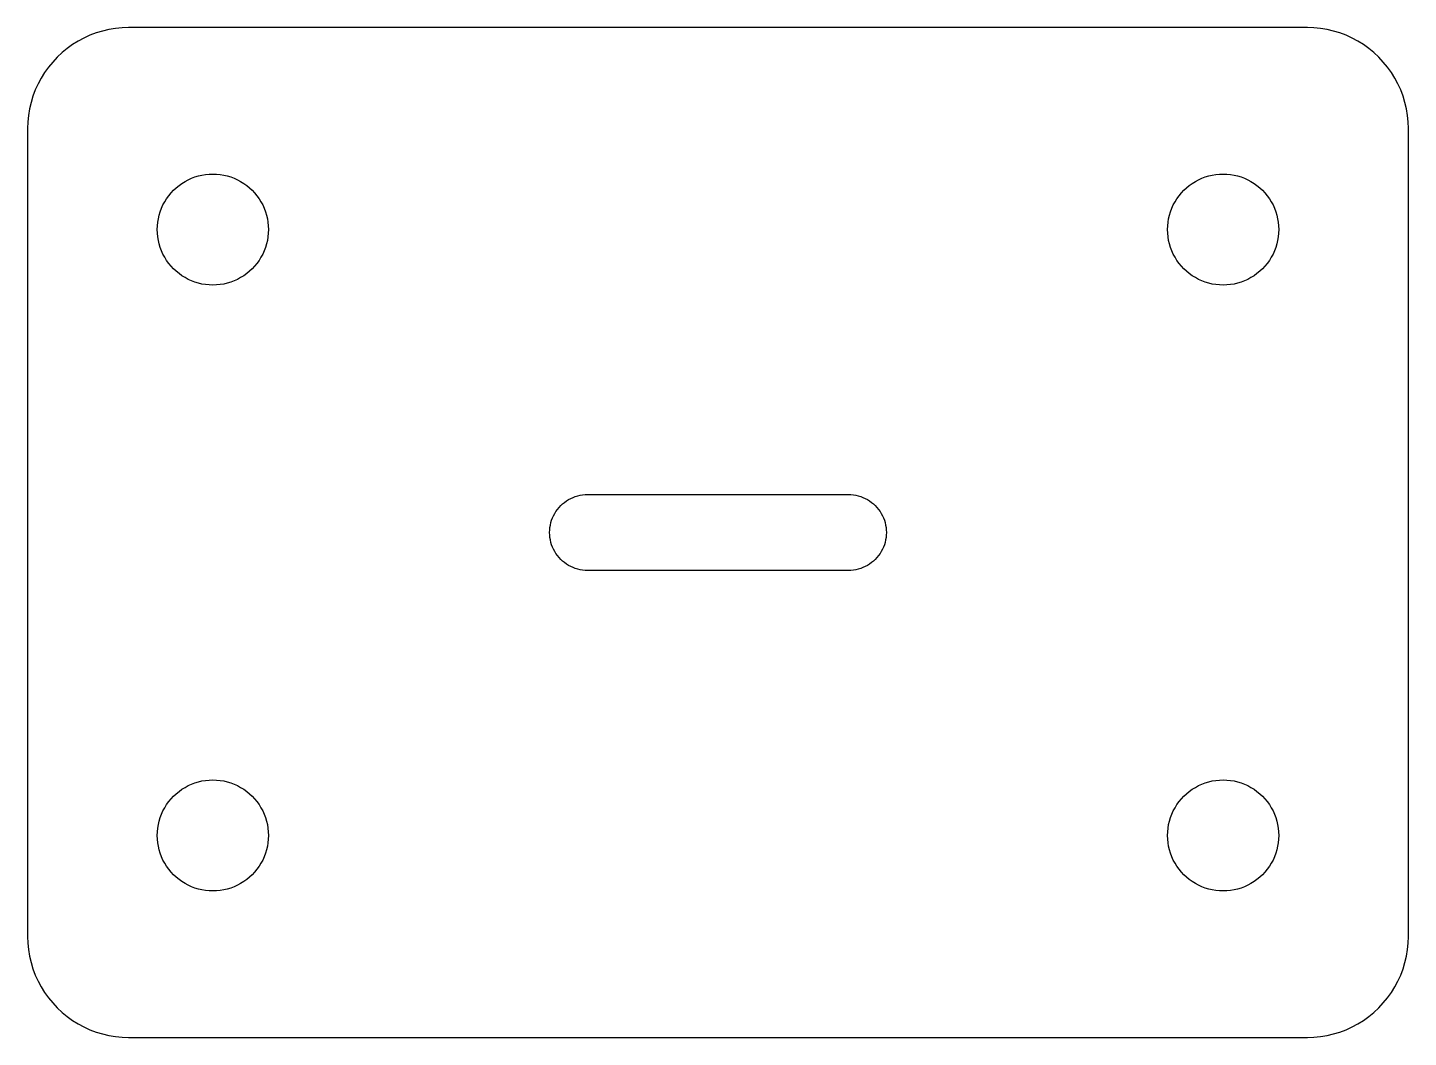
# Model space of a CAD drawing. Header units: millimetres. Extents: x -41 to 41, y -30 to 30.
import ezdxf

# ---------------------------------------------------------------- set-up
doc = ezdxf.new("R2010")
doc.units = ezdxf.units.MM

msp = doc.modelspace()

# ---------------------------------------------------------------- linework, layer by layer
at = {"layer": 'SCHNITT'}
for points in [[(35.392, -29.987), (35.783, -29.949), (36.171, -29.885), (36.553, -29.796), (36.929, -29.682), (37.296, -29.543), (37.654, -29.381), (38, -29.196), (38.333, -28.989), (38.653, -28.76), (38.956, -28.511), (39.243, -28.243), (39.511, -27.956), (39.76, -27.653), (39.989, -27.333), (40.196, -27), (40.381, -26.654), (40.543, -26.296), (40.682, -25.929), (40.796, -25.553), (40.885, -25.171), (40.949, -24.783), (40.987, -24.392), (41, -24), (41, 24), (40.987, 24.392), (40.949, 24.783), (40.885, 25.171), (40.796, 25.553), (40.682, 25.929), (40.543, 26.296), (40.381, 26.654), (40.196, 27), (39.989, 27.333), (39.76, 27.653), (39.511, 27.956), (39.243, 28.243), (38.956, 28.511), (38.653, 28.76), (38.333, 28.989), (38, 29.196), (37.654, 29.381), (37.296, 29.543), (36.929, 29.682), (36.553, 29.796), (36.171, 29.885), (35.783, 29.949), (35.392, 29.987), (35, 30), (-35, 30), (-35.392, 29.987), (-35.783, 29.949), (-36.171, 29.885), (-36.553, 29.796), (-36.929, 29.682), (-37.296, 29.543), (-37.654, 29.381), (-38, 29.196), (-38.333, 28.989), (-38.653, 28.76), (-38.956, 28.511), (-39.243, 28.243), (-39.511, 27.956), (-39.76, 27.653), (-39.989, 27.333), (-40.196, 27), (-40.381, 26.654), (-40.543, 26.296), (-40.682, 25.929), (-40.796, 25.553), (-40.885, 25.171), (-40.949, 24.783), (-40.987, 24.392), (-41, 24), (-41, -24), (-40.987, -24.392), (-40.949, -24.783), (-40.885, -25.171), (-40.796, -25.553), (-40.682, -25.929), (-40.543, -26.296), (-40.381, -26.654), (-40.196, -27), (-39.989, -27.333), (-39.76, -27.653), (-39.511, -27.956), (-39.243, -28.243), (-38.956, -28.511), (-38.653, -28.76), (-38.333, -28.989), (-38, -29.196), (-37.654, -29.381), (-37.296, -29.543), (-36.929, -29.682), (-36.553, -29.796), (-36.171, -29.885), (-35.783, -29.949), (-35.392, -29.987), (-35, -30), (35, -30)], [(-30.216, 14.707), (-30.431, 14.728), (-30.644, 14.763), (-30.854, 14.812), (-31.061, 14.875), (-31.263, 14.951), (-31.46, 15.04), (-31.65, 15.142), (-31.833, 15.256), (-32.009, 15.382), (-32.176, 15.519), (-32.333, 15.667), (-32.481, 15.824), (-32.618, 15.991), (-32.744, 16.167), (-32.858, 16.35), (-32.96, 16.54), (-33.049, 16.737), (-33.125, 16.939), (-33.188, 17.146), (-33.237, 17.356), (-33.272, 17.569), (-33.293, 17.784), (-33.3, 18), (-33.293, 18.216), (-33.272, 18.431), (-33.237, 18.644), (-33.188, 18.854), (-33.125, 19.061), (-33.049, 19.263), (-32.96, 19.46), (-32.858, 19.65), (-32.744, 19.833), (-32.618, 20.009), (-32.481, 20.176), (-32.333, 20.333), (-32.176, 20.481), (-32.009, 20.618), (-31.833, 20.744), (-31.65, 20.858), (-31.46, 20.96), (-31.263, 21.049), (-31.061, 21.125), (-30.854, 21.188), (-30.644, 21.237), (-30.431, 21.272), (-30.216, 21.293), (-30, 21.3), (-29.784, 21.293), (-29.569, 21.272), (-29.356, 21.237), (-29.146, 21.188), (-28.939, 21.125), (-28.737, 21.049), (-28.54, 20.96), (-28.35, 20.858), (-28.167, 20.744), (-27.991, 20.618), (-27.824, 20.481), (-27.667, 20.333), (-27.519, 20.176), (-27.382, 20.009), (-27.256, 19.833), (-27.142, 19.65), (-27.04, 19.46), (-26.951, 19.263), (-26.875, 19.061), (-26.812, 18.854), (-26.763, 18.644), (-26.728, 18.431), (-26.707, 18.216), (-26.7, 18), (-26.707, 17.784), (-26.728, 17.569), (-26.763, 17.356), (-26.812, 17.146), (-26.875, 16.939), (-26.951, 16.737), (-27.04, 16.54), (-27.142, 16.35), (-27.256, 16.167), (-27.382, 15.991), (-27.519, 15.824), (-27.667, 15.667), (-27.824, 15.519), (-27.991, 15.382), (-28.167, 15.256), (-28.35, 15.142), (-28.54, 15.04), (-28.737, 14.951), (-28.939, 14.875), (-29.146, 14.812), (-29.356, 14.763), (-29.569, 14.728), (-29.784, 14.707), (-30, 14.7)], [(29.784, 14.707), (29.569, 14.728), (29.356, 14.763), (29.146, 14.812), (28.939, 14.875), (28.737, 14.951), (28.54, 15.04), (28.35, 15.142), (28.167, 15.256), (27.991, 15.382), (27.824, 15.519), (27.667, 15.667), (27.519, 15.824), (27.382, 15.991), (27.256, 16.167), (27.142, 16.35), (27.04, 16.54), (26.951, 16.737), (26.875, 16.939), (26.812, 17.146), (26.763, 17.356), (26.728, 17.569), (26.707, 17.784), (26.7, 18), (26.707, 18.216), (26.728, 18.431), (26.763, 18.644), (26.812, 18.854), (26.875, 19.061), (26.951, 19.263), (27.04, 19.46), (27.142, 19.65), (27.256, 19.833), (27.382, 20.009), (27.519, 20.176), (27.667, 20.333), (27.824, 20.481), (27.991, 20.618), (28.167, 20.744), (28.35, 20.858), (28.54, 20.96), (28.737, 21.049), (28.939, 21.125), (29.146, 21.188), (29.356, 21.237), (29.569, 21.272), (29.784, 21.293), (30, 21.3), (30.216, 21.293), (30.431, 21.272), (30.644, 21.237), (30.854, 21.188), (31.061, 21.125), (31.263, 21.049), (31.46, 20.96), (31.65, 20.858), (31.833, 20.744), (32.009, 20.618), (32.176, 20.481), (32.333, 20.333), (32.481, 20.176), (32.618, 20.009), (32.744, 19.833), (32.858, 19.65), (32.96, 19.46), (33.049, 19.263), (33.125, 19.061), (33.188, 18.854), (33.237, 18.644), (33.272, 18.431), (33.293, 18.216), (33.3, 18), (33.293, 17.784), (33.272, 17.569), (33.237, 17.356), (33.188, 17.146), (33.125, 16.939), (33.049, 16.737), (32.96, 16.54), (32.858, 16.35), (32.744, 16.167), (32.618, 15.991), (32.481, 15.824), (32.333, 15.667), (32.176, 15.519), (32.009, 15.382), (31.833, 15.256), (31.65, 15.142), (31.46, 15.04), (31.263, 14.951), (31.061, 14.875), (30.854, 14.812), (30.644, 14.763), (30.431, 14.728), (30.216, 14.707), (30, 14.7)], [(-7.75, -2.255), (-7.897, -2.25), (-8.044, -2.236), (-8.189, -2.212), (-8.332, -2.178), (-8.473, -2.136), (-8.611, -2.084), (-8.745, -2.023), (-8.875, -1.954), (-9, -1.876), (-9.12, -1.79), (-9.234, -1.697), (-9.341, -1.596), (-9.442, -1.489), (-9.535, -1.375), (-9.621, -1.255), (-9.699, -1.13), (-9.768, -1), (-9.829, -0.866), (-9.881, -0.728), (-9.923, -0.587), (-9.957, -0.444), (-9.981, -0.299), (-9.995, -0.152), (-10, -0.005), (-10, 0.005), (-9.995, 0.152), (-9.981, 0.299), (-9.957, 0.444), (-9.923, 0.587), (-9.881, 0.728), (-9.829, 0.866), (-9.768, 1), (-9.699, 1.13), (-9.621, 1.255), (-9.535, 1.375), (-9.442, 1.489), (-9.341, 1.596), (-9.234, 1.697), (-9.12, 1.79), (-9, 1.876), (-8.875, 1.954), (-8.745, 2.023), (-8.611, 2.084), (-8.473, 2.136), (-8.332, 2.178), (-8.189, 2.212), (-8.044, 2.236), (-7.897, 2.25), (-7.75, 2.255), (7.75, 2.255), (7.897, 2.25), (8.044, 2.236), (8.189, 2.212), (8.332, 2.178), (8.473, 2.136), (8.611, 2.084), (8.745, 2.023), (8.875, 1.954), (9, 1.876), (9.12, 1.79), (9.234, 1.697), (9.341, 1.596), (9.442, 1.489), (9.535, 1.375), (9.621, 1.255), (9.699, 1.13), (9.768, 1), (9.829, 0.866), (9.881, 0.728), (9.923, 0.587), (9.957, 0.444), (9.981, 0.299), (9.995, 0.152), (10, 0.005), (10, -0.005), (9.995, -0.152), (9.981, -0.299), (9.957, -0.444), (9.923, -0.587), (9.881, -0.728), (9.829, -0.866), (9.768, -1), (9.699, -1.13), (9.621, -1.255), (9.535, -1.375), (9.442, -1.489), (9.341, -1.596), (9.234, -1.697), (9.12, -1.79), (9, -1.876), (8.875, -1.954), (8.745, -2.023), (8.611, -2.084), (8.473, -2.136), (8.332, -2.178), (8.189, -2.212), (8.044, -2.236), (7.897, -2.25), (7.75, -2.255)], [(-30.216, -21.293), (-30.431, -21.272), (-30.644, -21.237), (-30.854, -21.188), (-31.061, -21.125), (-31.263, -21.049), (-31.46, -20.96), (-31.65, -20.858), (-31.833, -20.744), (-32.009, -20.618), (-32.176, -20.481), (-32.333, -20.333), (-32.481, -20.176), (-32.618, -20.009), (-32.744, -19.833), (-32.858, -19.65), (-32.96, -19.46), (-33.049, -19.263), (-33.125, -19.061), (-33.188, -18.854), (-33.237, -18.644), (-33.272, -18.431), (-33.293, -18.216), (-33.3, -18), (-33.293, -17.784), (-33.272, -17.569), (-33.237, -17.356), (-33.188, -17.146), (-33.125, -16.939), (-33.049, -16.737), (-32.96, -16.54), (-32.858, -16.35), (-32.744, -16.167), (-32.618, -15.991), (-32.481, -15.824), (-32.333, -15.667), (-32.176, -15.519), (-32.009, -15.382), (-31.833, -15.256), (-31.65, -15.142), (-31.46, -15.04), (-31.263, -14.951), (-31.061, -14.875), (-30.854, -14.812), (-30.644, -14.763), (-30.431, -14.728), (-30.216, -14.707), (-30, -14.7), (-29.784, -14.707), (-29.569, -14.728), (-29.356, -14.763), (-29.146, -14.812), (-28.939, -14.875), (-28.737, -14.951), (-28.54, -15.04), (-28.35, -15.142), (-28.167, -15.256), (-27.991, -15.382), (-27.824, -15.519), (-27.667, -15.667), (-27.519, -15.824), (-27.382, -15.991), (-27.256, -16.167), (-27.142, -16.35), (-27.04, -16.54), (-26.951, -16.737), (-26.875, -16.939), (-26.812, -17.146), (-26.763, -17.356), (-26.728, -17.569), (-26.707, -17.784), (-26.7, -18), (-26.707, -18.216), (-26.728, -18.431), (-26.763, -18.644), (-26.812, -18.854), (-26.875, -19.061), (-26.951, -19.263), (-27.04, -19.46), (-27.142, -19.65), (-27.256, -19.833), (-27.382, -20.009), (-27.519, -20.176), (-27.667, -20.333), (-27.824, -20.481), (-27.991, -20.618), (-28.167, -20.744), (-28.35, -20.858), (-28.54, -20.96), (-28.737, -21.049), (-28.939, -21.125), (-29.146, -21.188), (-29.356, -21.237), (-29.569, -21.272), (-29.784, -21.293), (-30, -21.3)], [(29.784, -21.293), (29.569, -21.272), (29.356, -21.237), (29.146, -21.188), (28.939, -21.125), (28.737, -21.049), (28.54, -20.96), (28.35, -20.858), (28.167, -20.744), (27.991, -20.618), (27.824, -20.481), (27.667, -20.333), (27.519, -20.176), (27.382, -20.009), (27.256, -19.833), (27.142, -19.65), (27.04, -19.46), (26.951, -19.263), (26.875, -19.061), (26.812, -18.854), (26.763, -18.644), (26.728, -18.431), (26.707, -18.216), (26.7, -18), (26.707, -17.784), (26.728, -17.569), (26.763, -17.356), (26.812, -17.146), (26.875, -16.939), (26.951, -16.737), (27.04, -16.54), (27.142, -16.35), (27.256, -16.167), (27.382, -15.991), (27.519, -15.824), (27.667, -15.667), (27.824, -15.519), (27.991, -15.382), (28.167, -15.256), (28.35, -15.142), (28.54, -15.04), (28.737, -14.951), (28.939, -14.875), (29.146, -14.812), (29.356, -14.763), (29.569, -14.728), (29.784, -14.707), (30, -14.7), (30.216, -14.707), (30.431, -14.728), (30.644, -14.763), (30.854, -14.812), (31.061, -14.875), (31.263, -14.951), (31.46, -15.04), (31.65, -15.142), (31.833, -15.256), (32.009, -15.382), (32.176, -15.519), (32.333, -15.667), (32.481, -15.824), (32.618, -15.991), (32.744, -16.167), (32.858, -16.35), (32.96, -16.54), (33.049, -16.737), (33.125, -16.939), (33.188, -17.146), (33.237, -17.356), (33.272, -17.569), (33.293, -17.784), (33.3, -18), (33.293, -18.216), (33.272, -18.431), (33.237, -18.644), (33.188, -18.854), (33.125, -19.061), (33.049, -19.263), (32.96, -19.46), (32.858, -19.65), (32.744, -19.833), (32.618, -20.009), (32.481, -20.176), (32.333, -20.333), (32.176, -20.481), (32.009, -20.618), (31.833, -20.744), (31.65, -20.858), (31.46, -20.96), (31.263, -21.049), (31.061, -21.125), (30.854, -21.188), (30.644, -21.237), (30.431, -21.272), (30.216, -21.293), (30, -21.3)]]:
    msp.add_lwpolyline(points, close=True, dxfattribs=at)

doc.saveas('drawing.dxf')
